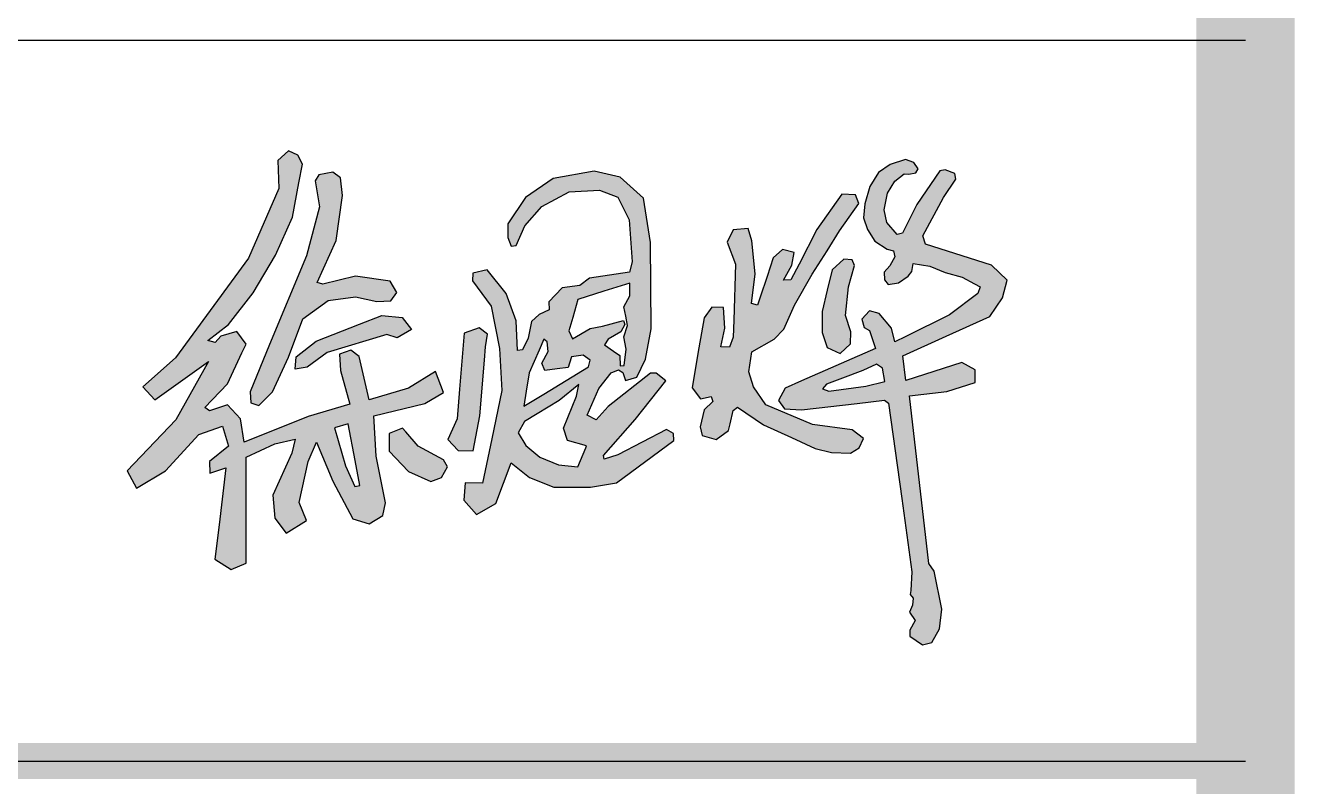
# Model space of a CAD drawing. Extents: x 1728470 to 1835391, y -157368 to 197905.
# Drawn here: x 1814413 to 1816350, y -70124 to -68962 of the extents above; entities that cross this region are included whole.
import ezdxf

# ---------------------------------------------------------------- set-up
doc = ezdxf.new("R2010")
doc.units = 0
doc.header["$LTSCALE"] = 1000
doc.header["$MEASUREMENT"] = 0
doc.layers.get('0').update_dxf_attribs({"linetype": 'CONTINUOUS'})
doc.layers.add('PP-PM-TK', color=7, linetype='CONTINUOUS')
doc.layers.add('PUB_TITLE', color=4, linetype='CONTINUOUS')

msp = doc.modelspace()

# ---------------------------------------------------------------- hatches: boundary and pattern name
h = msp.add_hatch(color=256)
h.paths.add_polyline_path([(1815720.8, -69485.4), (1815711.8, -69478.9), (1815690.8, -69489), (1815659.7, -69500.5), (1815635.4, -69509.5), (1815629.2, -69516.7), (1815639, -69520.1), (1815695.6, -69512.8), (1815724.4, -69505.8)], flags=16)
h.paths.add_polyline_path([(1815753.8, -69188.7), (1815761, -69189.3), (1815771.6, -69187), (1815775.5, -69181.1), (1815768.8, -69171.2), (1815756.1, -69166.8), (1815732.4, -69174.6), (1815714.5, -69186.8), (1815701.6, -69208), (1815694, -69234.5), (1815691.9, -69255.6), (1815698.1, -69273.6), (1815709.2, -69291.5), (1815728.1, -69303.7), (1815737.7, -69306.2), (1815739.6, -69315.4), (1815732, -69329), (1815723.2, -69338.5), (1815724.1, -69350.5), (1815729.6, -69357.6), (1815745.1, -69355.1), (1815759.8, -69344.8), (1815765.5, -69337.6), (1815767.4, -69325.4), (1815793.2, -69329.6), (1815816.7, -69339.4), (1815842.5, -69346.1), (1815861.3, -69356.4), (1815870, -69361.2), (1815866.4, -69371.4), (1815823.1, -69403.9), (1815756.2, -69436.8), (1815739.9, -69444.8), (1815734.8, -69424.1), (1815715.9, -69401.9), (1815700.9, -69397.9), (1815689.4, -69410.4), (1815692.9, -69423), (1815701.2, -69427.6), (1815707.1, -69446), (1815710.2, -69455.2), (1815597.1, -69504.7), (1815572.4, -69515.6), (1815562.1, -69534.7), (1815571.3, -69547.4), (1815597.3, -69549), (1815682.2, -69538.9), (1815724, -69533.9), (1815729.8, -69538.6), (1815750.1, -69684.1), (1815765.6, -69796), (1815764, -69824.6), (1815762.9, -69830.8), (1815767.7, -69836.4), (1815766.7, -69847), (1815761.9, -69857.6), (1815770.7, -69870.2), (1815762.8, -69885), (1815762.6, -69894.4), (1815782, -69907.4), (1815796, -69904), (1815807.8, -69882.8), (1815811.5, -69853.1), (1815799.8, -69794.9), (1815791.3, -69783.1), (1815762, -69527.5), (1815818.9, -69520.7), (1815862.5, -69507), (1815862.1, -69487.9), (1815842.1, -69476.6), (1815756.5, -69503.8), (1815752, -69466.6), (1815817.9, -69436.6), (1815884.5, -69406.3), (1815904, -69377.8), (1815911.2, -69351), (1815887.1, -69327.8), (1815786.6, -69296), (1815782.4, -69283.2), (1815814.1, -69224.9), (1815832.9, -69196.8), (1815831.1, -69188.3), (1815816.6, -69182.3), (1815808.1, -69184.3), (1815773.3, -69235.6), (1815751.6, -69279.2), (1815743.3, -69281), (1815727.3, -69263.1), (1815723.2, -69243.7), (1815728.4, -69218.3), (1815739.5, -69199.6)])
h.paths.add_polyline_path([(1815674.5, -69319.7), (1815661.9, -69319), (1815644.2, -69335.4), (1815636.5, -69366.3), (1815628.6, -69398.5), (1815628.8, -69430.6), (1815636.5, -69453.6), (1815656.2, -69462.9), (1815671.9, -69448.3), (1815672.5, -69429.6), (1815664.5, -69405), (1815668.9, -69361.3), (1815677.9, -69328.4)], flags=17)
h.paths.add_polyline_path([(1815521.3, -69290.7), (1815515.6, -69272), (1815493, -69274), (1815483.9, -69293), (1815496.6, -69326.7), (1815493.8, -69411.9), (1815493, -69438), (1815487.5, -69453.4), (1815474, -69452.6), (1815480.3, -69424.4), (1815478.3, -69392.7), (1815460.5, -69392.3), (1815448.6, -69408.2), (1815440.6, -69454.2), (1815434.4, -69490.5), (1815430.1, -69515.1), (1815443, -69531.8), (1815459.3, -69528.3), (1815461.7, -69536.2), (1815448.6, -69548.7), (1815442.6, -69574.9), (1815445.8, -69588), (1815467.2, -69593.9), (1815485.8, -69580.4), (1815488.2, -69570.1), (1815493, -69549.6), (1815499.7, -69544.8), (1815539.4, -69571.7), (1815581.9, -69591.1), (1815617.9, -69607.6), (1815642.9, -69613.7), (1815671.9, -69614.9), (1815685.4, -69606.6), (1815691.7, -69592.7), (1815674.7, -69579.2), (1815614, -69571.3), (1815543, -69541), (1815523.9, -69513.7), (1815516.8, -69490.7), (1815521.6, -69460.2), (1815555.7, -69441.2), (1815570, -69425.8), (1815586.4, -69389.1), (1815613.3, -69341.9), (1815636.3, -69305.9), (1815655.4, -69275.8), (1815684.8, -69234.1), (1815679.4, -69220.5), (1815658.7, -69219.5), (1815620.8, -69273.6), (1815593.4, -69326.5), (1815580.9, -69350.6), (1815569.7, -69350.9), (1815582.2, -69328.2), (1815585.9, -69308.9), (1815568, -69303.9), (1815554.1, -69316.7), (1815544.6, -69345.5), (1815534.3, -69376.7), (1815530.2, -69389.1), (1815521, -69386.4), (1815526.4, -69341.1)])
h.paths.add_polyline_path([(1815253.9, -69527.9), (1815257.5, -69509.9), (1815227.3, -69534.7), (1815193.9, -69555), (1815174.4, -69566.8), (1815165, -69583.8), (1815176.3, -69603.2), (1815197.9, -69621.2), (1815226.4, -69632.9), (1815255.7, -69635.6), (1815267.9, -69606.8), (1815269.3, -69603.5), (1815239.9, -69595.5), (1815234, -69577)], flags=16)
h.paths.add_polyline_path([(1815335.4, -69374.7), (1815335, -69355.3), (1815295.5, -69367.8), (1815255.9, -69380.4), (1815248, -69407.7), (1815242.1, -69428.2), (1815247.7, -69440.4), (1815274.6, -69424.9), (1815293.7, -69421), (1815325.3, -69412.7), (1815327.5, -69418.8), (1815321.7, -69429.6), (1815302.3, -69441.1), (1815296.5, -69449.4), (1815310.2, -69459.1), (1815319.9, -69465.9), (1815320.3, -69481.7), (1815326.7, -69481), (1815329.6, -69456.2), (1815326, -69437.5), (1815331.8, -69419.9), (1815328.9, -69405.9), (1815325.9, -69391.4)], flags=16)
h.paths.add_polyline_path([(1815208.9, -69444.9), (1815204, -69441.2), (1815196.6, -69457.9), (1815181.3, -69492.3), (1815177, -69520.2), (1815173.5, -69543.4), (1815204, -69524.8), (1815272.3, -69483.3), (1815274.4, -69473.2), (1815264.2, -69465.2), (1815246.4, -69467.9), (1815243.2, -69477.7), (1815241.1, -69484.1), (1815224.4, -69486.4), (1815205.7, -69489), (1815200.9, -69477.5), (1815210.3, -69459.7)], flags=16)
h.paths.add_polyline_path([(1815146.5, -69371.1), (1815117.2, -69335.2), (1815095.6, -69340.2), (1815095.1, -69351.8), (1815123.3, -69390.5), (1815136.5, -69455.2), (1815139.9, -69519.1), (1815124.4, -69593.2), (1815110.3, -69660.6), (1815084, -69660), (1815081.8, -69686.6), (1815101.1, -69708.7), (1815130.5, -69691.5), (1815154.2, -69629.6), (1815181.9, -69652.3), (1815219, -69666.7), (1815275.4, -69666.7), (1815314.7, -69660), (1815402.1, -69595.4), (1815401.7, -69584.9), (1815390.9, -69578.9), (1815316.7, -69617.7), (1815296.1, -69623.9), (1815295, -69618.5), (1815343.1, -69563.4), (1815390, -69504.3), (1815375.3, -69492.7), (1815366.8, -69492.7), (1815302, -69543.5), (1815284, -69563.9), (1815270, -69556.8), (1815287.7, -69516.2), (1815306.6, -69492.4), (1815318.1, -69487.7), (1815324.5, -69492), (1815328.4, -69503.9), (1815345.9, -69499.2), (1815359.2, -69471.5), (1815367.7, -69425.3), (1815366.9, -69293.5), (1815356.2, -69225.9), (1815320.3, -69193.7), (1815280.5, -69184.6), (1815218.3, -69195.8), (1815175.9, -69224.8), (1815149, -69265), (1815149.2, -69285.8), (1815154, -69299.1), (1815161.5, -69298.1), (1815175, -69268.1), (1815200.7, -69238.5), (1815242.7, -69215.9), (1815288.9, -69213.5), (1815316.8, -69224.4), (1815334.3, -69258.8), (1815338.5, -69322.9), (1815334.7, -69338.5), (1815273.8, -69347.9), (1815258.7, -69359.2), (1815231.8, -69362.5), (1815211.5, -69384), (1815212, -69396.2), (1815196.9, -69403.3), (1815185.1, -69414.2), (1815179.9, -69439.6), (1815171.4, -69457.1), (1815163.7, -69458.3), (1815161.7, -69413)])
h.paths.add_polyline_path([(1815118, -69433.3), (1815105.3, -69423.5), (1815082.4, -69432), (1815075.3, -69517.1), (1815071.4, -69562.7), (1815057.4, -69594.3), (1815073.1, -69610.7), (1815096, -69611.5), (1815106, -69557.8), (1815113.2, -69472.8), (1815114.9, -69452.6)])
h.paths.add_polyline_path([(1814988.4, -69576.6), (1814967.8, -69585), (1814968.1, -69611.7), (1814997.4, -69642.7), (1815031.2, -69658), (1815047.6, -69652.3), (1815056.9, -69635.6), (1815050.8, -69624.9), (1815012, -69604.2), (1814993.4, -69582.5)])
h.paths.add_polyline_path([(1814905.5, -69570.1), (1814884.3, -69576.1), (1814901, -69634.5), (1814915.3, -69665.9), (1814923.1, -69664.4), (1814916, -69626.3)], flags=16)
h.paths.add_polyline_path([(1814824.3, -69486.8), (1814825.7, -69467.7), (1814856.5, -69443.8), (1814922.8, -69418.1), (1814956.8, -69404.9), (1814987.5, -69408), (1815001.7, -69426.4), (1814980.3, -69438.7), (1814964.4, -69434), (1814873.2, -69461.5), (1814842.8, -69483.9)], flags=17)
h.paths.add_polyline_path([(1814893.7, -69194.7), (1814882, -69185.9), (1814860.7, -69190), (1814855.1, -69199.3), (1814861.5, -69238.8), (1814841.7, -69313.7), (1814785.3, -69449.3), (1814755.5, -69521.1), (1814756.6, -69537.9), (1814768.9, -69542.3), (1814789.8, -69521.5), (1814814, -69468.4), (1814836, -69409.9), (1814874.7, -69382.1), (1814916.3, -69376.5), (1814948.8, -69383.7), (1814970.4, -69382.4), (1814979.6, -69369.7), (1814969.5, -69352.3), (1814916.6, -69344.8), (1814866.5, -69357.2), (1814857.9, -69354.3), (1814887.1, -69290.5), (1814896.6, -69221.6)], flags=17)
h.paths.add_polyline_path([(1814828.7, -69160.3), (1814814, -69153.6), (1814797.9, -69168.2), (1814799.6, -69211.1), (1814753.1, -69317.2), (1814641.7, -69469.7), (1814591.7, -69513.5), (1814610.1, -69533.7), (1814660.1, -69497.7), (1814692, -69474.8), (1814642.5, -69563.9), (1814567.9, -69641.9), (1814582, -69668.2), (1814626.7, -69641.9), (1814677.6, -69586.6), (1814713.6, -69573.5), (1814722.4, -69604.2), (1814693.4, -69627.8), (1814694.3, -69645.4), (1814718.8, -69637.5), (1814708.3, -69724.2), (1814701.9, -69776.9), (1814726.7, -69792.6), (1814749.6, -69783), (1814749.6, -69620.8), (1814793.4, -69600.7), (1814824.6, -69593.8), (1814819.1, -69614.7), (1814790.2, -69679.2), (1814793.2, -69714.2), (1814810.5, -69736.9), (1814841.8, -69717.9), (1814830.7, -69690.3), (1814844.3, -69627.6), (1814857.2, -69598.1), (1814881.8, -69657.7), (1814912.5, -69715.4), (1814937.1, -69722.8), (1814958, -69709.9), (1814962.3, -69690.9), (1814948.1, -69619.6), (1814944.5, -69558.2), (1815022.5, -69539.2), (1815050.8, -69522.6), (1815038.5, -69490.1), (1814997.3, -69515.9), (1814937.1, -69533.7), (1814922.3, -69467.3), (1814909.4, -69457.5), (1814892.2, -69463.7), (1814893.4, -69488.8), (1814907.6, -69540.4), (1814844.3, -69558.8), (1814746.5, -69598.1), (1814741, -69562.5), (1814721.3, -69541), (1814693.7, -69550.2), (1814686.3, -69545.3), (1814721.3, -69509.1), (1814742.8, -69461.8), (1814749.6, -69448.7), (1814735.5, -69429.1), (1814710.9, -69436.4), (1814702.3, -69446.2), (1814691.2, -69443.2), (1814722.6, -69418.6), (1814760.1, -69370.1), (1814794.5, -69312.7), (1814820.3, -69255), (1814830.1, -69202.2), (1814835.4, -69173.8)])

# ---------------------------------------------------------------- linework, layer by layer
for p, q in [((1814814, -69153.6), (1814797.9, -69168.2)), ((1814828.7, -69160.3), (1814814, -69153.6)), ((1814797.9, -69168.2), (1814799.6, -69211.1)), ((1814835.4, -69173.8), (1814828.7, -69160.3)), ((1814830.1, -69202.2), (1814835.4, -69173.8)), ((1815732.4, -69174.6), (1815714.5, -69186.8)), ((1815756.1, -69166.8), (1815732.4, -69174.6)), ((1815768.8, -69171.2), (1815756.1, -69166.8)), ((1815775.5, -69181.1), (1815768.8, -69171.2)), ((1814860.7, -69190), (1814855.1, -69199.3)), ((1814882, -69185.9), (1814860.7, -69190)), ((1814893.7, -69194.7), (1814882, -69185.9)), ((1814896.6, -69221.6), (1814893.7, -69194.7)), ((1815218.3, -69195.8), (1815175.9, -69224.8)), ((1815280.5, -69184.6), (1815218.3, -69195.8)), ((1815320.3, -69193.7), (1815280.5, -69184.6)), ((1815356.2, -69225.9), (1815320.3, -69193.7)), ((1815714.5, -69186.8), (1815701.6, -69208)), ((1815739.5, -69199.6), (1815753.8, -69188.7)), ((1815753.8, -69188.7), (1815761, -69189.3)), ((1815761, -69189.3), (1815771.6, -69187)), ((1815771.6, -69187), (1815775.5, -69181.1)), ((1815808.1, -69184.3), (1815773.3, -69235.6)), ((1815816.6, -69182.3), (1815808.1, -69184.3)), ((1815814.1, -69224.9), (1815832.9, -69196.8)), ((1815831.1, -69188.3), (1815816.6, -69182.3)), ((1815832.9, -69196.8), (1815831.1, -69188.3)), ((1814799.6, -69211.1), (1814753.1, -69317.2)), ((1814820.3, -69255), (1814830.1, -69202.2)), ((1814855.1, -69199.3), (1814861.5, -69238.8)), ((1815200.7, -69238.5), (1815242.7, -69215.9)), ((1815242.7, -69215.9), (1815288.9, -69213.5)), ((1815288.9, -69213.5), (1815316.8, -69224.4)), ((1815701.6, -69208), (1815694, -69234.5)), ((1815728.4, -69218.3), (1815739.5, -69199.6)), ((1814887.1, -69290.5), (1814896.6, -69221.6)), ((1815175.9, -69224.8), (1815149, -69265)), ((1815316.8, -69224.4), (1815334.3, -69258.8)), ((1815366.9, -69293.5), (1815356.2, -69225.9)), ((1815658.7, -69219.5), (1815620.8, -69273.6)), ((1815655.4, -69275.8), (1815684.8, -69234.1)), ((1815679.4, -69220.5), (1815658.7, -69219.5)), ((1815684.8, -69234.1), (1815679.4, -69220.5)), ((1815694, -69234.5), (1815691.9, -69255.6)), ((1815723.2, -69243.7), (1815728.4, -69218.3)), ((1815773.3, -69235.6), (1815751.6, -69279.2)), ((1815782.4, -69283.2), (1815814.1, -69224.9)), ((1814794.5, -69312.7), (1814820.3, -69255)), ((1814861.5, -69238.8), (1814841.7, -69313.7)), ((1815175, -69268.1), (1815200.7, -69238.5)), ((1815691.9, -69255.6), (1815698.1, -69273.6)), ((1815727.3, -69263.1), (1815723.2, -69243.7)), ((1815149, -69265), (1815149.2, -69285.8)), ((1815161.5, -69298.1), (1815175, -69268.1)), ((1815334.3, -69258.8), (1815338.5, -69322.9)), ((1815493, -69274), (1815483.9, -69293)), ((1815515.6, -69272), (1815493, -69274)), ((1815521.3, -69290.7), (1815515.6, -69272)), ((1815620.8, -69273.6), (1815593.4, -69326.5)), ((1815698.1, -69273.6), (1815709.2, -69291.5)), ((1815743.3, -69281), (1815727.3, -69263.1)), ((1814857.9, -69354.3), (1814887.1, -69290.5)), ((1815149.2, -69285.8), (1815154, -69299.1)), ((1815367.7, -69425.3), (1815366.9, -69293.5)), ((1815483.9, -69293), (1815496.6, -69326.7)), ((1815526.4, -69341.1), (1815521.3, -69290.7)), ((1815636.3, -69305.9), (1815655.4, -69275.8)), ((1815709.2, -69291.5), (1815728.1, -69303.7)), ((1815751.6, -69279.2), (1815743.3, -69281)), ((1815786.6, -69296), (1815782.4, -69283.2)), ((1814760.1, -69370.1), (1814794.5, -69312.7)), ((1814841.7, -69313.7), (1814785.3, -69449.3)), ((1815154, -69299.1), (1815161.5, -69298.1)), ((1815568, -69303.9), (1815554.1, -69316.7)), ((1815585.9, -69308.9), (1815568, -69303.9)), ((1815582.2, -69328.2), (1815585.9, -69308.9)), ((1815613.3, -69341.9), (1815636.3, -69305.9)), ((1815728.1, -69303.7), (1815737.7, -69306.2)), ((1815737.7, -69306.2), (1815739.6, -69315.4)), ((1815887.1, -69327.8), (1815786.6, -69296)), ((1814753.1, -69317.2), (1814641.7, -69469.7)), ((1815338.5, -69322.9), (1815334.7, -69338.5)), ((1815496.6, -69326.7), (1815493.8, -69411.9)), ((1815554.1, -69316.7), (1815544.6, -69345.5)), ((1815569.7, -69350.9), (1815582.2, -69328.2)), ((1815593.4, -69326.5), (1815580.9, -69350.6)), ((1815661.9, -69319), (1815644.2, -69335.4)), ((1815674.5, -69319.7), (1815661.9, -69319)), ((1815668.9, -69361.3), (1815677.9, -69328.4)), ((1815677.9, -69328.4), (1815674.5, -69319.7)), ((1815732, -69329), (1815723.2, -69338.5)), ((1815739.6, -69315.4), (1815732, -69329)), ((1815765.5, -69337.6), (1815767.4, -69325.4)), ((1815767.4, -69325.4), (1815793.2, -69329.6)), ((1815793.2, -69329.6), (1815816.7, -69339.4)), ((1815911.2, -69351), (1815887.1, -69327.8)), ((1814916.6, -69344.8), (1814866.5, -69357.2)), ((1814969.5, -69352.3), (1814916.6, -69344.8)), ((1814979.6, -69369.7), (1814969.5, -69352.3)), ((1815095.6, -69340.2), (1815095.1, -69351.8)), ((1815095.1, -69351.8), (1815123.3, -69390.5)), ((1815117.2, -69335.2), (1815095.6, -69340.2)), ((1815146.5, -69371.1), (1815117.2, -69335.2)), ((1815273.8, -69347.9), (1815258.7, -69359.2)), ((1815334.7, -69338.5), (1815273.8, -69347.9)), ((1815521, -69386.4), (1815526.4, -69341.1)), ((1815544.6, -69345.5), (1815534.3, -69376.7)), ((1815580.9, -69350.6), (1815569.7, -69350.9)), ((1815586.4, -69389.1), (1815613.3, -69341.9)), ((1815644.2, -69335.4), (1815636.5, -69366.3)), ((1815723.2, -69338.5), (1815724.1, -69350.5)), ((1815724.1, -69350.5), (1815729.6, -69357.6)), ((1815745.1, -69355.1), (1815759.8, -69344.8)), ((1815759.8, -69344.8), (1815765.5, -69337.6)), ((1815816.7, -69339.4), (1815842.5, -69346.1)), ((1815842.5, -69346.1), (1815861.3, -69356.4)), ((1815904, -69377.8), (1815911.2, -69351)), ((1814722.6, -69418.6), (1814760.1, -69370.1)), ((1814866.5, -69357.2), (1814857.9, -69354.3)), ((1814970.4, -69382.4), (1814979.6, -69369.7)), ((1815161.7, -69413), (1815146.5, -69371.1)), ((1815231.8, -69362.5), (1815211.5, -69384)), ((1815258.7, -69359.2), (1815231.8, -69362.5)), ((1815295.5, -69367.8), (1815255.9, -69380.4)), ((1815335, -69355.3), (1815295.5, -69367.8)), ((1815335.4, -69374.7), (1815335, -69355.3)), ((1815636.5, -69366.3), (1815628.6, -69398.5)), ((1815664.5, -69405), (1815668.9, -69361.3)), ((1815729.6, -69357.6), (1815745.1, -69355.1)), ((1815866.4, -69371.4), (1815823.1, -69403.9)), ((1815861.3, -69356.4), (1815870, -69361.2)), ((1815870, -69361.2), (1815866.4, -69371.4)), ((1814836, -69409.9), (1814874.7, -69382.1)), ((1814874.7, -69382.1), (1814916.3, -69376.5)), ((1814916.3, -69376.5), (1814948.8, -69383.7)), ((1814948.8, -69383.7), (1814970.4, -69382.4)), ((1815123.3, -69390.5), (1815136.5, -69455.2)), ((1815211.5, -69384), (1815212, -69396.2)), ((1815255.9, -69380.4), (1815248, -69407.7)), ((1815325.9, -69391.4), (1815335.4, -69374.7)), ((1815530.2, -69389.1), (1815521, -69386.4)), ((1815534.3, -69376.7), (1815530.2, -69389.1)), ((1815570, -69425.8), (1815586.4, -69389.1)), ((1815884.5, -69406.3), (1815904, -69377.8)), ((1814814, -69468.4), (1814836, -69409.9)), ((1814922.8, -69418.1), (1814956.8, -69404.9)), ((1814956.8, -69404.9), (1814987.5, -69408)), ((1814987.5, -69408), (1815001.7, -69426.4)), ((1815196.9, -69403.3), (1815185.1, -69414.2)), ((1815212, -69396.2), (1815196.9, -69403.3)), ((1815248, -69407.7), (1815242.1, -69428.2)), ((1815328.9, -69405.9), (1815325.9, -69391.4)), ((1815331.8, -69419.9), (1815328.9, -69405.9)), ((1815448.6, -69408.2), (1815440.6, -69454.2)), ((1815460.5, -69392.3), (1815448.6, -69408.2)), ((1815478.3, -69392.7), (1815460.5, -69392.3)), ((1815480.3, -69424.4), (1815478.3, -69392.7)), ((1815628.6, -69398.5), (1815628.8, -69430.6)), ((1815672.5, -69429.6), (1815664.5, -69405)), ((1815700.9, -69397.9), (1815689.4, -69410.4)), ((1815689.4, -69410.4), (1815692.9, -69423)), ((1815715.9, -69401.9), (1815700.9, -69397.9)), ((1815734.8, -69424.1), (1815715.9, -69401.9)), ((1815823.1, -69403.9), (1815756.2, -69436.8)), ((1815817.9, -69436.6), (1815884.5, -69406.3)), ((1814691.2, -69443.2), (1814722.6, -69418.6)), ((1814735.5, -69429.1), (1814710.9, -69436.4)), ((1814749.6, -69448.7), (1814735.5, -69429.1)), ((1814856.5, -69443.8), (1814922.8, -69418.1)), ((1815001.7, -69426.4), (1814980.3, -69438.7)), ((1815105.3, -69423.5), (1815082.4, -69432)), ((1815118, -69433.3), (1815105.3, -69423.5)), ((1815163.7, -69458.3), (1815161.7, -69413)), ((1815185.1, -69414.2), (1815179.9, -69439.6)), ((1815242.1, -69428.2), (1815247.7, -69440.4)), ((1815247.7, -69440.4), (1815274.6, -69424.9)), ((1815274.6, -69424.9), (1815293.7, -69421)), ((1815293.7, -69421), (1815325.3, -69412.7)), ((1815321.7, -69429.6), (1815302.3, -69441.1)), ((1815327.5, -69418.8), (1815321.7, -69429.6)), ((1815325.3, -69412.7), (1815327.5, -69418.8)), ((1815326, -69437.5), (1815331.8, -69419.9)), ((1815359.2, -69471.5), (1815367.7, -69425.3)), ((1815474, -69452.6), (1815480.3, -69424.4)), ((1815493.8, -69411.9), (1815493, -69438)), ((1815555.7, -69441.2), (1815570, -69425.8)), ((1815671.9, -69448.3), (1815672.5, -69429.6)), ((1815692.9, -69423), (1815701.2, -69427.6)), ((1815701.2, -69427.6), (1815707.1, -69446)), ((1815739.9, -69444.8), (1815734.8, -69424.1)), ((1814702.3, -69446.2), (1814691.2, -69443.2)), ((1814710.9, -69436.4), (1814702.3, -69446.2)), ((1814742.8, -69461.8), (1814749.6, -69448.7)), ((1814785.3, -69449.3), (1814755.5, -69521.1)), ((1814825.7, -69467.7), (1814856.5, -69443.8)), ((1814964.4, -69434), (1814873.2, -69461.5)), ((1814980.3, -69438.7), (1814964.4, -69434)), ((1815082.4, -69432), (1815075.3, -69517.1)), ((1815114.9, -69452.6), (1815118, -69433.3)), ((1815179.9, -69439.6), (1815171.4, -69457.1)), ((1815204, -69441.2), (1815196.6, -69457.9)), ((1815208.9, -69444.9), (1815204, -69441.2)), ((1815210.3, -69459.7), (1815208.9, -69444.9)), ((1815302.3, -69441.1), (1815296.5, -69449.4)), ((1815296.5, -69449.4), (1815310.2, -69459.1)), ((1815329.6, -69456.2), (1815326, -69437.5)), ((1815493, -69438), (1815487.5, -69453.4)), ((1815521.6, -69460.2), (1815555.7, -69441.2)), ((1815628.8, -69430.6), (1815636.5, -69453.6)), ((1815656.2, -69462.9), (1815671.9, -69448.3)), ((1815707.1, -69446), (1815710.2, -69455.2)), ((1815756.2, -69436.8), (1815739.9, -69444.8)), ((1815752, -69466.6), (1815817.9, -69436.6)), ((1814721.3, -69509.1), (1814742.8, -69461.8)), ((1814789.8, -69521.5), (1814814, -69468.4)), ((1814824.3, -69486.8), (1814825.7, -69467.7)), ((1814873.2, -69461.5), (1814842.8, -69483.9)), ((1814909.4, -69457.5), (1814892.2, -69463.7)), ((1814892.2, -69463.7), (1814893.4, -69488.8)), ((1814922.3, -69467.3), (1814909.4, -69457.5)), ((1814937.1, -69533.7), (1814922.3, -69467.3)), ((1815113.2, -69472.8), (1815114.9, -69452.6)), ((1815136.5, -69455.2), (1815139.9, -69519.1)), ((1815171.4, -69457.1), (1815163.7, -69458.3)), ((1815196.6, -69457.9), (1815181.3, -69492.3)), ((1815200.9, -69477.5), (1815210.3, -69459.7)), ((1815246.4, -69467.9), (1815243.2, -69477.7)), ((1815264.2, -69465.2), (1815246.4, -69467.9)), ((1815274.4, -69473.2), (1815264.2, -69465.2)), ((1815310.2, -69459.1), (1815319.9, -69465.9)), ((1815319.9, -69465.9), (1815320.3, -69481.7)), ((1815326.7, -69481), (1815329.6, -69456.2)), ((1815440.6, -69454.2), (1815434.4, -69490.5)), ((1815487.5, -69453.4), (1815474, -69452.6)), ((1815516.8, -69490.7), (1815521.6, -69460.2)), ((1815710.2, -69455.2), (1815597.1, -69504.7)), ((1815636.5, -69453.6), (1815656.2, -69462.9)), ((1815756.5, -69503.8), (1815752, -69466.6)), ((1814641.7, -69469.7), (1814591.7, -69513.5)), ((1814692, -69474.8), (1814642.5, -69563.9)), ((1814660.1, -69497.7), (1814692, -69474.8)), ((1814692, -69474.8), (1814692, -69474.8)), ((1814842.8, -69483.9), (1814824.3, -69486.8)), ((1815106, -69557.8), (1815113.2, -69472.8)), ((1815205.7, -69489), (1815200.9, -69477.5)), ((1815204, -69524.8), (1815272.3, -69483.3)), ((1815224.4, -69486.4), (1815205.7, -69489)), ((1815241.1, -69484.1), (1815224.4, -69486.4)), ((1815243.2, -69477.7), (1815241.1, -69484.1)), ((1815272.3, -69483.3), (1815274.4, -69473.2)), ((1815306.6, -69492.4), (1815318.1, -69487.7)), ((1815318.1, -69487.7), (1815324.5, -69492)), ((1815320.3, -69481.7), (1815326.7, -69481)), ((1815345.9, -69499.2), (1815359.2, -69471.5)), ((1815711.8, -69478.9), (1815690.8, -69489)), ((1815720.8, -69485.4), (1815711.8, -69478.9)), ((1815724.4, -69505.8), (1815720.8, -69485.4)), ((1815842.1, -69476.6), (1815756.5, -69503.8)), ((1815862.1, -69487.9), (1815842.1, -69476.6)), ((1815862.5, -69507), (1815862.1, -69487.9)), ((1814610.1, -69533.7), (1814660.1, -69497.7)), ((1814893.4, -69488.8), (1814907.6, -69540.4)), ((1815038.5, -69490.1), (1814997.3, -69515.9)), ((1815050.8, -69522.6), (1815038.5, -69490.1)), ((1815181.3, -69492.3), (1815177, -69520.2)), ((1815287.7, -69516.2), (1815306.6, -69492.4)), ((1815366.8, -69492.7), (1815302, -69543.5)), ((1815324.5, -69492), (1815328.4, -69503.9)), ((1815328.4, -69503.9), (1815345.9, -69499.2)), ((1815343.1, -69563.4), (1815390, -69504.3)), ((1815375.3, -69492.7), (1815366.8, -69492.7)), ((1815390, -69504.3), (1815375.3, -69492.7)), ((1815434.4, -69490.5), (1815430.1, -69515.1)), ((1815523.9, -69513.7), (1815516.8, -69490.7)), ((1815597.1, -69504.7), (1815572.4, -69515.6)), ((1815659.7, -69500.5), (1815635.4, -69509.5)), ((1815690.8, -69489), (1815659.7, -69500.5)), ((1815695.6, -69512.8), (1815724.4, -69505.8)), ((1815818.9, -69520.7), (1815862.5, -69507)), ((1814591.7, -69513.5), (1814610.1, -69533.7)), ((1814686.3, -69545.3), (1814721.3, -69509.1)), ((1814755.5, -69521.1), (1814756.6, -69537.9)), ((1814768.9, -69542.3), (1814789.8, -69521.5)), ((1814997.3, -69515.9), (1814937.1, -69533.7)), ((1815022.5, -69539.2), (1815050.8, -69522.6)), ((1815075.3, -69517.1), (1815071.4, -69562.7)), ((1815139.9, -69519.1), (1815124.4, -69593.2)), ((1815177, -69520.2), (1815173.5, -69543.4)), ((1815173.5, -69543.4), (1815204, -69524.8)), ((1815257.5, -69509.9), (1815227.3, -69534.7)), ((1815253.9, -69527.9), (1815257.5, -69509.9)), ((1815270, -69556.8), (1815287.7, -69516.2)), ((1815430.1, -69515.1), (1815443, -69531.8)), ((1815543, -69541), (1815523.9, -69513.7)), ((1815572.4, -69515.6), (1815562.1, -69534.7)), ((1815635.4, -69509.5), (1815629.2, -69516.7)), ((1815629.2, -69516.7), (1815639, -69520.1)), ((1815639, -69520.1), (1815695.6, -69512.8)), ((1815762, -69527.5), (1815818.9, -69520.7)), ((1814693.7, -69550.2), (1814686.3, -69545.3)), ((1814721.3, -69541), (1814693.7, -69550.2)), ((1814741, -69562.5), (1814721.3, -69541)), ((1814756.6, -69537.9), (1814768.9, -69542.3)), ((1814907.6, -69540.4), (1814844.3, -69558.8)), ((1814944.5, -69558.2), (1815022.5, -69539.2)), ((1815227.3, -69534.7), (1815193.9, -69555)), ((1815234, -69577), (1815253.9, -69527.9)), ((1815302, -69543.5), (1815284, -69563.9)), ((1815443, -69531.8), (1815459.3, -69528.3)), ((1815461.7, -69536.2), (1815448.6, -69548.7)), ((1815459.3, -69528.3), (1815461.7, -69536.2)), ((1815493, -69549.6), (1815499.7, -69544.8)), ((1815499.7, -69544.8), (1815539.4, -69571.7)), ((1815614, -69571.3), (1815543, -69541)), ((1815562.1, -69534.7), (1815571.3, -69547.4)), ((1815597.3, -69549), (1815682.2, -69538.9)), ((1815682.2, -69538.9), (1815724, -69533.9)), ((1815724, -69533.9), (1815729.8, -69538.6)), ((1815729.8, -69538.6), (1815750.1, -69684.1)), ((1815791.3, -69783.1), (1815762, -69527.5)), ((1814642.5, -69563.9), (1814567.9, -69641.9)), ((1814746.5, -69598.1), (1814741, -69562.5)), ((1814844.3, -69558.8), (1814746.5, -69598.1)), ((1814948.1, -69619.6), (1814944.5, -69558.2)), ((1815071.4, -69562.7), (1815057.4, -69594.3)), ((1815096, -69611.5), (1815106, -69557.8)), ((1815193.9, -69555), (1815174.4, -69566.8)), ((1815284, -69563.9), (1815270, -69556.8)), ((1815295, -69618.5), (1815343.1, -69563.4)), ((1815448.6, -69548.7), (1815442.6, -69574.9)), ((1815488.2, -69570.1), (1815493, -69549.6)), ((1815571.3, -69547.4), (1815597.3, -69549)), ((1814677.6, -69586.6), (1814713.6, -69573.5)), ((1814713.6, -69573.5), (1814722.4, -69604.2)), ((1814905.5, -69570.1), (1814884.3, -69576.1)), ((1814884.3, -69576.1), (1814901, -69634.5)), ((1814916, -69626.3), (1814905.5, -69570.1)), ((1814988.4, -69576.6), (1814967.8, -69585)), ((1814967.8, -69585), (1814968.1, -69611.7)), ((1814993.4, -69582.5), (1814988.4, -69576.6)), ((1815012, -69604.2), (1814993.4, -69582.5)), ((1815174.4, -69566.8), (1815165, -69583.8)), ((1815165, -69583.8), (1815176.3, -69603.2)), ((1815239.9, -69595.5), (1815234, -69577)), ((1815390.9, -69578.9), (1815316.7, -69617.7)), ((1815401.7, -69584.9), (1815390.9, -69578.9)), ((1815402.1, -69595.4), (1815401.7, -69584.9)), ((1815442.6, -69574.9), (1815445.8, -69588)), ((1815467.2, -69593.9), (1815485.8, -69580.4)), ((1815485.8, -69580.4), (1815488.2, -69570.1)), ((1815539.4, -69571.7), (1815581.9, -69591.1)), ((1815674.7, -69579.2), (1815614, -69571.3)), ((1815691.7, -69592.7), (1815674.7, -69579.2)), ((1814626.7, -69641.9), (1814677.6, -69586.6)), ((1814722.4, -69604.2), (1814693.4, -69627.8)), ((1814749.6, -69620.8), (1814793.4, -69600.7)), ((1814793.4, -69600.7), (1814824.6, -69593.8)), ((1814824.6, -69593.8), (1814819.1, -69614.7)), ((1814844.3, -69627.6), (1814857.2, -69598.1)), ((1814857.2, -69598.1), (1814881.8, -69657.7)), ((1815050.8, -69624.9), (1815012, -69604.2)), ((1815057.4, -69594.3), (1815073.1, -69610.7)), ((1815124.4, -69593.2), (1815110.3, -69660.6)), ((1815176.3, -69603.2), (1815197.9, -69621.2)), ((1815269.3, -69603.5), (1815239.9, -69595.5)), ((1815267.9, -69606.8), (1815269.3, -69603.5)), ((1815314.7, -69660), (1815402.1, -69595.4)), ((1815445.8, -69588), (1815467.2, -69593.9)), ((1815581.9, -69591.1), (1815617.9, -69607.6)), ((1815685.4, -69606.6), (1815691.7, -69592.7)), ((1814749.6, -69783), (1814749.6, -69620.8)), ((1814819.1, -69614.7), (1814790.2, -69679.2)), ((1814962.3, -69690.9), (1814948.1, -69619.6)), ((1814968.1, -69611.7), (1814997.4, -69642.7)), ((1815073.1, -69610.7), (1815096, -69611.5)), ((1815197.9, -69621.2), (1815226.4, -69632.9)), ((1815255.7, -69635.6), (1815267.9, -69606.8)), ((1815296.1, -69623.9), (1815295, -69618.5)), ((1815316.7, -69617.7), (1815296.1, -69623.9)), ((1815617.9, -69607.6), (1815642.9, -69613.7)), ((1815642.9, -69613.7), (1815671.9, -69614.9)), ((1815671.9, -69614.9), (1815685.4, -69606.6)), ((1814567.9, -69641.9), (1814582, -69668.2)), ((1814582, -69668.2), (1814626.7, -69641.9)), ((1814693.4, -69627.8), (1814694.3, -69645.4)), ((1814694.3, -69645.4), (1814718.8, -69637.5)), ((1814718.8, -69637.5), (1814708.3, -69724.2)), ((1814830.7, -69690.3), (1814844.3, -69627.6)), ((1814901, -69634.5), (1814915.3, -69665.9)), ((1814923.1, -69664.4), (1814916, -69626.3)), ((1814997.4, -69642.7), (1815031.2, -69658)), ((1815047.6, -69652.3), (1815056.9, -69635.6)), ((1815056.9, -69635.6), (1815050.8, -69624.9)), ((1815130.5, -69691.5), (1815154.2, -69629.6)), ((1815154.2, -69629.6), (1815181.9, -69652.3)), ((1815226.4, -69632.9), (1815255.7, -69635.6)), ((1814881.8, -69657.7), (1814912.5, -69715.4)), ((1815031.2, -69658), (1815047.6, -69652.3)), ((1815084, -69660), (1815081.8, -69686.6)), ((1815110.3, -69660.6), (1815084, -69660)), ((1815181.9, -69652.3), (1815219, -69666.7)), ((1815275.4, -69666.7), (1815314.7, -69660)), ((1814790.2, -69679.2), (1814793.2, -69714.2)), ((1814915.3, -69665.9), (1814923.1, -69664.4)), ((1815219, -69666.7), (1815275.4, -69666.7)), ((1814841.8, -69717.9), (1814830.7, -69690.3)), ((1814958, -69709.9), (1814962.3, -69690.9)), ((1815081.8, -69686.6), (1815101.1, -69708.7)), ((1815101.1, -69708.7), (1815130.5, -69691.5)), ((1815750.1, -69684.1), (1815765.6, -69796)), ((1814793.2, -69714.2), (1814810.5, -69736.9)), ((1814810.5, -69736.9), (1814841.8, -69717.9)), ((1814912.5, -69715.4), (1814937.1, -69722.8)), ((1814937.1, -69722.8), (1814958, -69709.9)), ((1814708.3, -69724.2), (1814701.9, -69776.9)), ((1814701.9, -69776.9), (1814726.7, -69792.6)), ((1814726.7, -69792.6), (1814749.6, -69783)), ((1815765.6, -69796), (1815764, -69824.6)), ((1815799.8, -69794.9), (1815791.3, -69783.1)), ((1815811.5, -69853.1), (1815799.8, -69794.9)), ((1815764, -69824.6), (1815762.9, -69830.8)), ((1815762.9, -69830.8), (1815767.7, -69836.4)), ((1815767.7, -69836.4), (1815766.7, -69847)), ((1815766.7, -69847), (1815761.9, -69857.6)), ((1815807.8, -69882.8), (1815811.5, -69853.1)), ((1815761.9, -69857.6), (1815770.7, -69870.2)), ((1815770.7, -69870.2), (1815762.8, -69885)), ((1815762.8, -69885), (1815762.6, -69894.4)), ((1815762.6, -69894.4), (1815782, -69907.4)), ((1815796, -69904), (1815807.8, -69882.8)), ((1815782, -69907.4), (1815796, -69904))]:
    msp.add_line(p, q)
at = {"layer": 'PP-PM-TK', "color": 4, "const_width": 22}
msp.add_lwpolyline([(1810224.8, -70084.9), (1816274.8, -70084.9)], dxfattribs=at)
at = {"layer": 'PUB_TITLE', "color": 4}
for p, q in [((1810224.8, -68984.9), (1816274.8, -68984.9)), ((1810224.8, -70084.9), (1816274.8, -70084.9))]:
    msp.add_line(p, q, dxfattribs=at)
at = {"layer": 'PUB_TITLE', "const_width": 150}
msp.add_lwpolyline([(1732424.8, -87975.4), (1816274.8, -87975.4), (1816274.8, -27975.4), (1732424.8, -27975.4)], close=True, dxfattribs=at)
at = {"layer": 'PUB_TITLE', "color": 4, "const_width": 55}
msp.add_lwpolyline([(1810224.8, -70084.9), (1816274.8, -70084.9)], dxfattribs=at)

doc.saveas('drawing.dxf')
